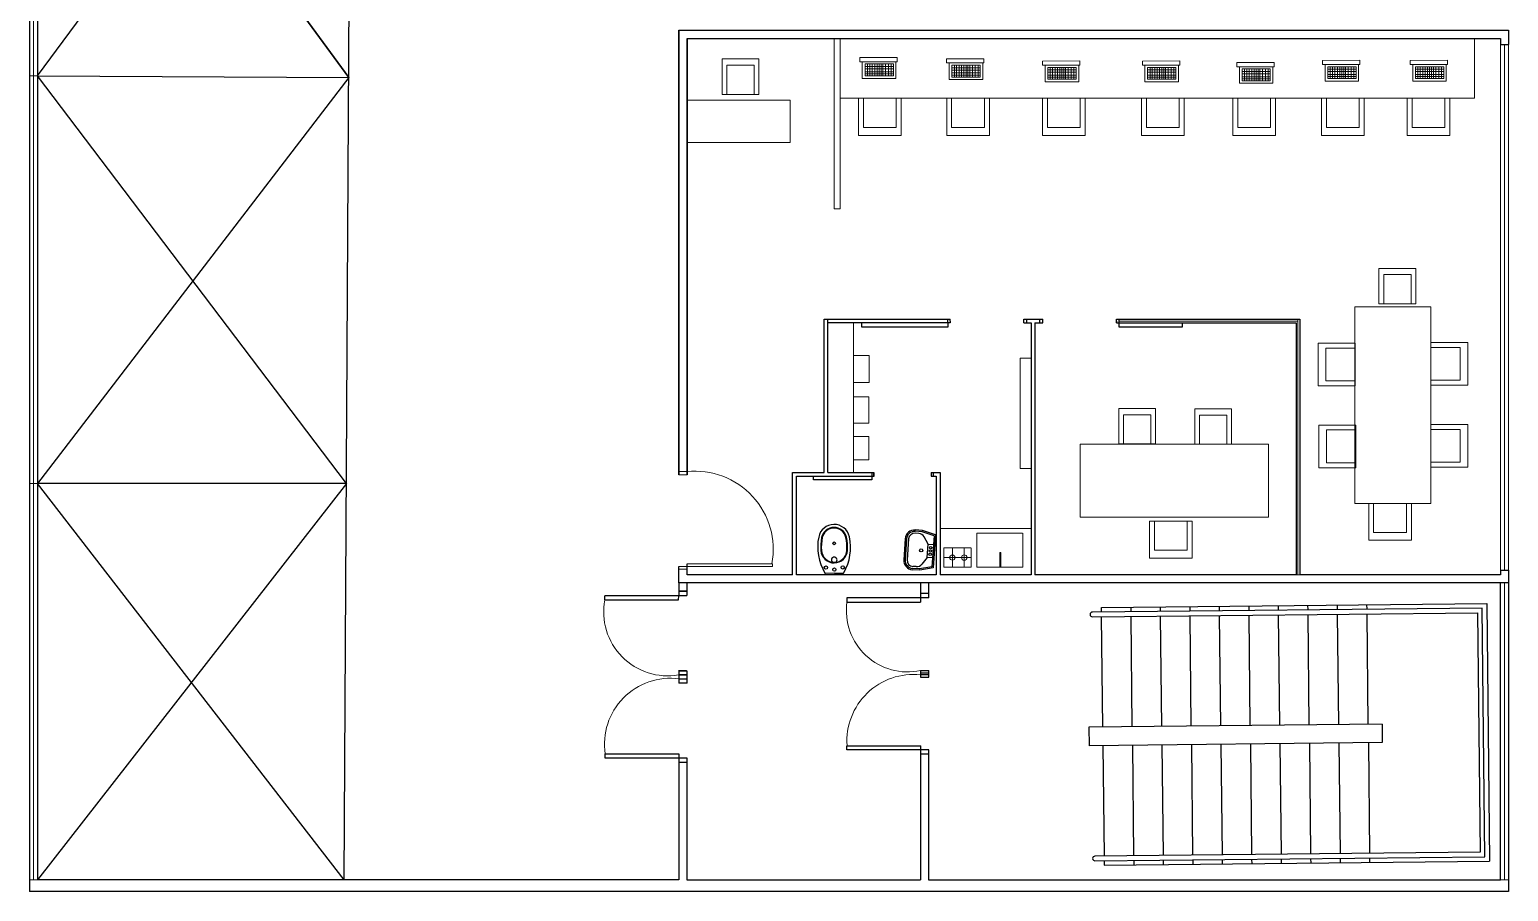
# Model space of a CAD drawing. Header units: metres. Extents: x 325024 to 7190115, y 7391967 to 10157759.
# Drawn here: x 326693.73 to 326709.77, y 7393230.54 to 7393239.9 of the extents above; entities that cross this region are included whole.
import ezdxf

# ---------------------------------------------------------------- set-up
doc = ezdxf.new("R2010")
doc.units = ezdxf.units.M
for name, color, linetype in [('Alvenaria', 6, 'Continuous'), ('Corrimão', 1, 'Continuous'), ('HIDRAULICA', 3, 'Continuous'), ('PECAS', 2, 'Continuous')]:
    doc.layers.add(name, color=color, linetype=linetype)
for name, color, linetype, lineweight in [('ESQUADRIA', 2, 'Continuous', 15), ('linagrossa', 7, 'Continuous', 25), ('MÓVEIS', 7, 'Continuous', 13), ('PISO', 254, 'Continuous', 9), ('VIDRO', 4, 'Continuous', 15)]:
    doc.layers.add(name, color=color, linetype=linetype, lineweight=lineweight)

# ---------------------------------------------------------------- blocks, each defined once
blk = doc.blocks.new('new block.dwg vaso sanitario')
at = {"layer": 'PECAS', "color": 0}
for q in [(0, 95.742742), (0, -95.742742)]:
    blk.add_line((0, 0), q, dxfattribs=at)
for centre, radius in [((40.000002, 0), 17.500001), ((62.500003, 91.500003), 17.500001), ((325.000014, 0), 15.000001), ((62.500003, -91.500004), 17.500001)]:
    blk.add_circle(centre, radius, dxfattribs=at)
for centre, radius, start, end in [((281.877309, -367.965429), 546.302538, 78.038978, 120.612911), ((359.829176, 0), 170.170846, 0, 78.038978), ((7.500001, 95.742742), 7.5, 120.612911, 180), ((257.500011, 0), 145.000006, 94.115245, 180), ((257.500011, 0), 145.000006, 180, 265.884755), ((257.500011, 0), 138.500006, 94.115245, 180), ((257.500011, 0), 138.500006, 180, 265.884755), ((145.000006, 0), 30.000001, 213.541951, 146.458049), ((282.97582, -354.084727), 500.00002, 77.754014, 94.115245), ((282.97582, -354.084727), 493.50002, 77.754014, 94.115245), ((359.829176, 0), 131.170844, 0, 77.754014), ((359.829176, 0), 131.170844, 282.245986, 0), ((359.829176, 0), 137.670844, 0, 77.754014), ((359.829176, 0), 137.670844, 282.245986, 0), ((359.829176, 0), 170.170846, 281.961022, 0), ((7.500001, -95.742742), 7.5, 180, 239.387089), ((281.877309, 367.965428), 546.302538, 239.387089, 281.961022), ((282.97582, 354.084726), 500.00002, 265.884755, 282.245986), ((282.97582, 354.084726), 493.50002, 265.884755, 282.245986)]:
    blk.add_arc(centre, radius, start, end, dxfattribs=at)
blk = doc.blocks.new('Escada Emergência')
at = {"layer": 'Alvenaria'}
for p, q in [((-4.18, -0.05), (-4.18, 0)), ((-4.18, 0), (0, 0)), ((-3.86, -0.05), (-3.86, 0)), ((-3.54, -0.05), (-3.54, 0)), ((-3.22, -0.05), (-3.22, 0)), ((-2.9, -0.05), (-2.9, 0)), ((-2.58, -0.05), (-2.58, 0)), ((-2.26, -0.05), (-2.26, 0)), ((-1.94, -0.05), (-1.94, 0)), ((-1.62, -0.05), (-1.62, 0)), ((-1.3, -0.05), (-1.3, 0)), ((0, -2.8), (0, 0)), ((-4.18, -1.3), (-4.18, -0.1)), ((-3.86, -1.3), (-3.86, -0.1)), ((-3.54, -1.3), (-3.54, -0.1)), ((-3.22, -1.3), (-3.22, -0.1)), ((-2.9, -1.3), (-2.9, -0.1)), ((-2.58, -1.3), (-2.58, -0.1)), ((-2.26, -1.3), (-2.26, -0.1)), ((-1.94, -1.3), (-1.94, -0.1)), ((-1.62, -1.3), (-1.62, -0.1)), ((-1.3, -1.3), (-1.3, -0.1)), ((-1.15, -1.3), (-4.33, -1.3)), ((-4.33, -1.5), (-4.33, -1.3)), ((-1.15, -1.5), (-1.15, -1.3)), ((-1.15, -1.5), (-4.33, -1.5)), ((-4.18, -1.5), (-4.18, -2.7)), ((-3.86, -1.5), (-3.86, -2.7)), ((-3.54, -1.5), (-3.54, -2.7)), ((-3.22, -1.5), (-3.22, -2.7)), ((-2.9, -1.5), (-2.9, -2.7)), ((-2.58, -1.5), (-2.58, -2.7)), ((-2.26, -1.5), (-2.26, -2.7)), ((-1.94, -1.5), (-1.94, -2.7)), ((-1.62, -1.5), (-1.62, -2.7)), ((-1.3, -1.5), (-1.3, -2.7)), ((-4.18, -2.75), (-4.18, -2.8)), ((-4.18, -2.8), (0, -2.8)), ((-3.86, -2.75), (-3.86, -2.8)), ((-3.54, -2.75), (-3.54, -2.8)), ((-3.22, -2.75), (-3.22, -2.8)), ((-2.9, -2.75), (-2.9, -2.8)), ((-2.58, -2.75), (-2.58, -2.8)), ((-2.26, -2.75), (-2.26, -2.8)), ((-1.94, -2.75), (-1.94, -2.8)), ((-1.62, -2.75), (-1.62, -2.8)), ((-1.3, -2.75), (-1.3, -2.8))]:
    blk.add_line(p, q, dxfattribs=at)
at = {"layer": 'Corrimão'}
blk.add_lwpolyline([(-4.28, -0.05), (-0.05, -0.05), (-0.05, -2.75), (-4.28, -2.75, -1), (-4.28, -2.7), (-0.1, -2.7), (-0.1, -0.1), (-4.28, -0.1, -1)], format="xyb", close=True, dxfattribs=at)
blk = doc.blocks.new('pia de banheiro')
at = {"layer": 'HIDRAULICA', "color": 0}
for p, q in [((-1167.941, -47.098), (-1167.741, -47.048)), ((-1167.941, -47.598), (-1167.941, -47.098)), ((-1167.921, -47.113), (-1167.736, -47.067)), ((-1167.921, -47.582), (-1167.921, -47.113)), ((-1167.841, -47.248), (-1167.767, -47.141)), ((-1167.741, -47.048), (-1167.632, -47.048)), ((-1167.741, -47.068), (-1167.632, -47.068)), ((-1167.685, -47.098), (-1167.632, -47.098)), ((-1167.921, -47.248), (-1167.841, -47.248)), ((-1167.841, -47.248), (-1167.841, -47.448)), ((-1167.541, -47.506), (-1167.541, -47.189)), ((-1167.511, -47.506), (-1167.511, -47.189)), ((-1167.491, -47.506), (-1167.491, -47.189)), ((-1167.941, -47.598), (-1167.741, -47.648)), ((-1167.841, -47.448), (-1167.921, -47.448)), ((-1167.921, -47.582), (-1167.736, -47.628)), ((-1167.841, -47.448), (-1167.771, -47.553)), ((-1167.687, -47.598), (-1167.632, -47.598)), ((-1167.741, -47.628), (-1167.632, -47.628)), ((-1167.741, -47.648), (-1167.632, -47.648))]:
    blk.add_line(p, q, dxfattribs=at)
for centre, radius in [((-1167.881, -47.348), 0.0195), ((-1167.881, -47.298), 0.0183), ((-1167.881, -47.398), 0.0182), ((-1167.741, -47.348), 0.0234)]:
    blk.add_circle(centre, radius, dxfattribs=at)
for centre, radius, start, end in [((-1167.685, -47.198), 0.1, 90, 145.2405), ((-1167.632, -47.189), 0.141, 0, 90), ((-1167.632, -47.189), 0.121, 0, 90), ((-1167.632, -47.189), 0.0914, 0, 90), ((-1167.687, -47.498), 0.1, 213.7272, 270), ((-1167.632, -47.506), 0.0914, 270, 0), ((-1167.632, -47.506), 0.121, 270, 0), ((-1167.632, -47.506), 0.141, 270, 0)]:
    blk.add_arc(centre, radius, start, end, dxfattribs=at)

msp = doc.modelspace()

# ---------------------------------------------------------------- linework, layer by layer
at = {"layer": 'ESQUADRIA'}
for centre, radius, start, end in [((326700.95, 7393234.254), 0.848, 349.3824, 95.9696), ((326700.653, 7393233.575), 0.695, 169.2345, 279.686), ((326703.255, 7393233.587), 0.664, 171.9403, 282.2077), ((326700.681, 7393232.14), 0.714, 82.3909, 188.6886), ((326703.32, 7393232.173), 0.723, 83.9553, 183.9933)]:
    msp.add_arc(centre, radius, start, end, dxfattribs=at)
at = {"layer": 'linagrossa'}
for p, q in [((326693.729, 7393273.291), (326693.729, 7393230.54)), ((326693.816, 7393273.203), (326693.816, 7393230.664)), ((326693.816, 7393264.608), (326693.816, 7393239.394)), ((326693.816, 7393239.394), (326697.214, 7393243.999)), ((326697.191, 7393239.376), (326693.816, 7393243.999)), ((326693.816, 7393243.999), (326697.191, 7393239.376)), ((326697.143, 7393230.664), (326697.214, 7393243.533)), ((326700.775, 7393239.889), (326709.775, 7393239.889)), ((326700.775, 7393235.062), (326700.775, 7393239.889)), ((326700.775, 7393239.889), (326700.775, 7393235.062)), ((326709.775, 7393239.889), (326709.775, 7393239.734)), ((326700.862, 7393239.801), (326709.687, 7393239.801)), ((326700.862, 7393235.062), (326700.862, 7393239.801)), ((326700.862, 7393239.801), (326700.862, 7393235.062)), ((326709.687, 7393239.801), (326709.687, 7393239.734)), ((326709.687, 7393239.734), (326709.775, 7393239.734)), ((326693.816, 7393239.394), (326697.193, 7393239.376)), ((326697.167, 7393234.967), (326693.816, 7393239.394)), ((326697.191, 7393239.376), (326693.816, 7393234.967)), ((326702.349, 7393235.089), (326702.349, 7393236.752)), ((326702.349, 7393236.752), (326703.717, 7393236.752)), ((326702.39, 7393235.089), (326702.39, 7393236.752)), ((326703.717, 7393236.712), (326702.39, 7393236.712)), ((326702.76, 7393236.665), (326702.76, 7393236.712)), ((326703.691, 7393236.665), (326702.76, 7393236.665)), ((326703.691, 7393236.712), (326703.691, 7393236.752)), ((326703.691, 7393236.712), (326703.691, 7393236.665)), ((326703.717, 7393236.732), (326703.717, 7393236.752)), ((326703.717, 7393236.732), (326703.717, 7393236.712)), ((326704.517, 7393236.752), (326704.637, 7393236.752)), ((326704.517, 7393236.712), (326704.517, 7393236.752)), ((326704.517, 7393236.712), (326704.596, 7393236.712)), ((326704.548, 7393236.712), (326704.548, 7393236.752)), ((326704.596, 7393236.712), (326704.596, 7393233.976)), ((326704.637, 7393236.752), (326704.724, 7393236.752)), ((326704.637, 7393236.712), (326704.637, 7393233.976)), ((326704.637, 7393236.712), (326704.724, 7393236.712)), ((326704.69, 7393236.712), (326704.69, 7393236.752)), ((326704.724, 7393236.712), (326704.724, 7393236.752)), ((326705.524, 7393236.752), (326707.511, 7393236.752)), ((326705.524, 7393236.712), (326705.524, 7393236.752)), ((326705.524, 7393236.732), (326705.524, 7393236.732)), ((326705.524, 7393236.732), (326705.524, 7393236.712)), ((326705.524, 7393236.712), (326707.47, 7393236.712)), ((326705.548, 7393236.752), (326705.548, 7393236.712)), ((326705.548, 7393236.712), (326705.548, 7393236.669)), ((326705.548, 7393236.669), (326706.129, 7393236.669)), ((326706.129, 7393236.669), (326706.237, 7393236.669)), ((326706.237, 7393236.669), (326706.237, 7393236.712)), ((326707.47, 7393236.712), (326707.47, 7393233.976)), ((326707.511, 7393236.752), (326707.511, 7393233.976)), ((326702.008, 7393233.976), (326702.008, 7393235.089)), ((326702.008, 7393235.089), (326702.349, 7393235.089)), ((326702.049, 7393233.976), (326702.049, 7393235.048)), ((326702.049, 7393235.048), (326702.711, 7393235.048)), ((326702.235, 7393235.008), (326702.235, 7393235.048)), ((326702.868, 7393235.008), (326702.235, 7393235.008)), ((326702.39, 7393235.089), (326702.711, 7393235.089)), ((326702.711, 7393235.089), (326702.89, 7393235.089)), ((326702.711, 7393235.048), (326702.892, 7393235.048)), ((326702.868, 7393235.089), (326702.868, 7393235.048)), ((326702.868, 7393235.048), (326702.868, 7393235.008)), ((326702.89, 7393235.048), (326702.89, 7393235.089)), ((326702.89, 7393235.089), (326702.89, 7393235.048)), ((326703.511, 7393235.089), (326703.608, 7393235.089)), ((326703.511, 7393235.089), (326703.511, 7393235.048)), ((326703.511, 7393235.048), (326703.567, 7393235.048)), ((326703.532, 7393235.089), (326703.532, 7393235.048)), ((326703.567, 7393235.048), (326703.567, 7393233.976)), ((326703.608, 7393235.089), (326703.608, 7393233.976)), ((326697.167, 7393234.967), (326693.816, 7393234.967)), ((326697.167, 7393234.967), (326693.816, 7393230.664)), ((326697.143, 7393230.664), (326693.816, 7393234.967)), ((326700.775, 7393233.889), (326700.775, 7393234.068)), ((326700.862, 7393233.976), (326700.862, 7393234.097)), ((326700.773, 7393233.894), (326700.773, 7393233.75)), ((326709.775, 7393233.889), (326700.775, 7393233.889)), ((326700.861, 7393233.894), (326700.861, 7393233.752)), ((326702.008, 7393233.976), (326700.862, 7393233.976)), ((326703.567, 7393233.976), (326702.049, 7393233.976)), ((326703.396, 7393233.894), (326703.396, 7393233.68)), ((326703.483, 7393233.894), (326703.483, 7393233.726)), ((326704.596, 7393233.976), (326703.608, 7393233.976)), ((326707.47, 7393233.976), (326704.637, 7393233.976)), ((326709.687, 7393233.976), (326707.511, 7393233.976)), ((326709.687, 7393234.028), (326709.775, 7393234.028)), ((326709.687, 7393234.028), (326709.687, 7393233.976)), ((326709.687, 7393230.664), (326709.687, 7393233.889)), ((326709.775, 7393234.028), (326709.775, 7393233.889)), ((326709.775, 7393233.889), (326709.775, 7393230.705)), ((326700.769, 7393233.75), (326699.969, 7393233.75)), ((326699.969, 7393233.705), (326699.969, 7393233.75)), ((326700.857, 7393233.798), (326700.769, 7393233.798)), ((326700.857, 7393233.75), (326700.769, 7393233.75)), ((326700.769, 7393233.705), (326700.773, 7393233.75)), ((326700.773, 7393233.799), (326700.861, 7393233.799)), ((326700.773, 7393233.752), (326700.861, 7393233.752)), ((326703.397, 7393233.726), (326702.597, 7393233.726)), ((326702.597, 7393233.726), (326702.597, 7393233.68)), ((326703.485, 7393233.774), (326703.397, 7393233.774)), ((326703.485, 7393233.726), (326703.397, 7393233.726)), ((326699.969, 7393233.705), (326700.769, 7393233.705)), ((326702.597, 7393233.68), (326703.397, 7393233.68)), ((326700.857, 7393232.935), (326700.769, 7393232.935)), ((326700.773, 7393232.936), (326700.773, 7393232.848)), ((326700.773, 7393232.936), (326700.861, 7393232.936)), ((326700.861, 7393232.936), (326700.861, 7393232.802)), ((326703.396, 7393232.938), (326703.396, 7393232.892)), ((326703.398, 7393232.938), (326703.486, 7393232.938)), ((326703.483, 7393232.938), (326703.483, 7393232.865)), ((326700.769, 7393232.89), (326700.857, 7393232.89)), ((326700.861, 7393232.891), (326700.773, 7393232.891)), ((326700.773, 7393232.847), (326700.773, 7393232.802)), ((326700.775, 7393232.847), (326700.863, 7393232.847)), ((326700.863, 7393232.802), (326700.775, 7393232.802)), ((326703.396, 7393232.892), (326703.396, 7393232.865)), ((326703.485, 7393232.91), (326703.397, 7393232.91)), ((326703.397, 7393232.865), (326703.485, 7393232.865)), ((326703.486, 7393232.892), (326703.398, 7393232.892)), ((326702.598, 7393232.077), (326702.598, 7393232.122)), ((326702.598, 7393232.122), (326703.398, 7393232.122)), ((326703.396, 7393232.122), (326703.396, 7393230.664)), ((326699.975, 7393231.986), (326699.975, 7393232.032)), ((326699.975, 7393232.032), (326700.775, 7393232.032)), ((326700.775, 7393231.986), (326699.975, 7393231.986)), ((326700.773, 7393232.032), (326700.773, 7393230.664)), ((326700.863, 7393231.986), (326700.775, 7393231.986)), ((326700.861, 7393231.986), (326700.861, 7393230.664)), ((326703.398, 7393232.077), (326702.598, 7393232.077)), ((326703.486, 7393232.077), (326703.398, 7393232.077)), ((326703.486, 7393232.029), (326703.398, 7393232.029)), ((326703.483, 7393232.077), (326703.483, 7393230.664)), ((326700.863, 7393231.939), (326700.775, 7393231.939)), ((326709.775, 7393230.705), (326709.775, 7393230.54)), ((326709.775, 7393230.54), (326693.729, 7393230.54)), ((326700.773, 7393230.664), (326693.816, 7393230.664)), ((326700.861, 7393230.664), (326703.396, 7393230.664)), ((326703.483, 7393230.664), (326709.687, 7393230.664))]:
    msp.add_line(p, q, dxfattribs=at)
at = {"layer": 'PISO'}
for p, q in [((326702.525, 7393239.15), (326702.525, 7393239.801)), ((326709.407, 7393239.801), (326709.407, 7393239.15)), ((326703.142, 7393239.594), (326702.737, 7393239.592)), ((326702.737, 7393239.548), (326702.737, 7393239.592)), ((326702.737, 7393239.548), (326703.142, 7393239.548)), ((326702.764, 7393239.548), (326702.764, 7393239.367)), ((326703.101, 7393239.524), (326702.794, 7393239.524)), ((326702.794, 7393239.524), (326702.794, 7393239.395)), ((326702.821, 7393239.524), (326702.821, 7393239.395)), ((326702.844, 7393239.395), (326702.844, 7393239.524)), ((326702.872, 7393239.524), (326702.872, 7393239.395)), ((326702.899, 7393239.395), (326702.899, 7393239.524)), ((326702.924, 7393239.524), (326702.924, 7393239.395)), ((326702.947, 7393239.395), (326702.947, 7393239.524)), ((326702.968, 7393239.395), (326702.968, 7393239.524)), ((326702.987, 7393239.395), (326702.987, 7393239.524)), ((326703.015, 7393239.395), (326703.015, 7393239.524)), ((326703.048, 7393239.395), (326703.048, 7393239.524)), ((326703.077, 7393239.395), (326703.077, 7393239.524)), ((326703.101, 7393239.395), (326703.101, 7393239.524)), ((326703.128, 7393239.367), (326703.128, 7393239.548)), ((326703.142, 7393239.548), (326703.142, 7393239.594)), ((326704.084, 7393239.58), (326703.679, 7393239.578)), ((326703.679, 7393239.534), (326703.679, 7393239.578)), ((326703.679, 7393239.534), (326704.084, 7393239.534)), ((326703.707, 7393239.534), (326703.707, 7393239.353)), ((326704.043, 7393239.51), (326703.736, 7393239.51)), ((326703.736, 7393239.51), (326703.736, 7393239.381)), ((326703.763, 7393239.51), (326703.763, 7393239.381)), ((326703.787, 7393239.381), (326703.787, 7393239.51)), ((326703.815, 7393239.51), (326703.815, 7393239.381)), ((326703.842, 7393239.381), (326703.842, 7393239.51)), ((326703.867, 7393239.51), (326703.867, 7393239.381)), ((326703.89, 7393239.381), (326703.89, 7393239.51)), ((326703.91, 7393239.381), (326703.91, 7393239.51)), ((326703.93, 7393239.381), (326703.93, 7393239.51)), ((326703.958, 7393239.381), (326703.958, 7393239.51)), ((326703.99, 7393239.381), (326703.99, 7393239.51)), ((326704.02, 7393239.381), (326704.02, 7393239.51)), ((326704.043, 7393239.381), (326704.043, 7393239.51)), ((326704.071, 7393239.353), (326704.071, 7393239.534)), ((326704.084, 7393239.534), (326704.084, 7393239.58)), ((326705.125, 7393239.556), (326704.72, 7393239.554)), ((326704.72, 7393239.51), (326704.72, 7393239.554)), ((326704.72, 7393239.51), (326705.125, 7393239.51)), ((326704.748, 7393239.51), (326704.748, 7393239.329)), ((326705.112, 7393239.329), (326705.112, 7393239.51)), ((326705.125, 7393239.51), (326705.125, 7393239.556)), ((326706.208, 7393239.556), (326705.803, 7393239.554)), ((326705.803, 7393239.51), (326705.803, 7393239.554)), ((326705.803, 7393239.51), (326706.208, 7393239.51)), ((326705.83, 7393239.51), (326705.83, 7393239.329)), ((326706.194, 7393239.329), (326706.194, 7393239.51)), ((326706.208, 7393239.51), (326706.208, 7393239.556)), ((326707.232, 7393239.539), (326706.827, 7393239.538)), ((326706.827, 7393239.493), (326706.827, 7393239.538)), ((326707.232, 7393239.493), (326707.232, 7393239.539)), ((326708.163, 7393239.563), (326707.757, 7393239.562)), ((326707.757, 7393239.517), (326707.757, 7393239.562)), ((326707.757, 7393239.517), (326708.163, 7393239.517)), ((326707.785, 7393239.517), (326707.785, 7393239.337)), ((326708.149, 7393239.337), (326708.149, 7393239.517)), ((326708.163, 7393239.517), (326708.163, 7393239.563)), ((326709.114, 7393239.563), (326708.709, 7393239.562)), ((326708.709, 7393239.517), (326708.709, 7393239.562)), ((326708.709, 7393239.517), (326709.114, 7393239.517)), ((326708.737, 7393239.517), (326708.737, 7393239.337)), ((326709.101, 7393239.337), (326709.101, 7393239.517)), ((326709.114, 7393239.517), (326709.114, 7393239.563)), ((326702.764, 7393239.367), (326703.128, 7393239.367)), ((326703.101, 7393239.496), (326702.794, 7393239.496)), ((326702.794, 7393239.471), (326703.101, 7393239.471)), ((326703.101, 7393239.439), (326702.794, 7393239.439)), ((326702.794, 7393239.416), (326703.101, 7393239.416)), ((326702.794, 7393239.395), (326703.101, 7393239.395)), ((326703.707, 7393239.353), (326704.071, 7393239.353)), ((326704.043, 7393239.482), (326703.736, 7393239.482)), ((326703.736, 7393239.457), (326704.043, 7393239.457)), ((326704.043, 7393239.425), (326703.736, 7393239.425)), ((326703.736, 7393239.402), (326704.043, 7393239.402)), ((326703.736, 7393239.381), (326704.043, 7393239.381)), ((326705.084, 7393239.486), (326704.777, 7393239.486)), ((326704.777, 7393239.486), (326704.777, 7393239.357)), ((326705.084, 7393239.458), (326704.777, 7393239.458)), ((326704.777, 7393239.433), (326705.084, 7393239.433)), ((326705.084, 7393239.401), (326704.777, 7393239.401)), ((326704.777, 7393239.378), (326705.084, 7393239.378)), ((326704.777, 7393239.357), (326705.084, 7393239.357)), ((326704.804, 7393239.486), (326704.804, 7393239.357)), ((326704.828, 7393239.357), (326704.828, 7393239.486)), ((326704.855, 7393239.486), (326704.855, 7393239.357)), ((326704.882, 7393239.357), (326704.882, 7393239.486)), ((326704.908, 7393239.486), (326704.908, 7393239.357)), ((326704.93, 7393239.357), (326704.93, 7393239.486)), ((326704.951, 7393239.357), (326704.951, 7393239.486)), ((326704.97, 7393239.357), (326704.97, 7393239.486)), ((326704.998, 7393239.357), (326704.998, 7393239.486)), ((326705.031, 7393239.357), (326705.031, 7393239.486)), ((326705.06, 7393239.357), (326705.06, 7393239.486)), ((326705.084, 7393239.357), (326705.084, 7393239.486)), ((326706.167, 7393239.486), (326705.86, 7393239.486)), ((326705.86, 7393239.486), (326705.86, 7393239.357)), ((326706.167, 7393239.458), (326705.86, 7393239.458)), ((326705.86, 7393239.433), (326706.167, 7393239.433)), ((326706.167, 7393239.401), (326705.86, 7393239.401)), ((326705.86, 7393239.378), (326706.167, 7393239.378)), ((326705.86, 7393239.357), (326706.167, 7393239.357)), ((326705.887, 7393239.486), (326705.887, 7393239.357)), ((326705.91, 7393239.357), (326705.91, 7393239.486)), ((326705.938, 7393239.486), (326705.938, 7393239.357)), ((326705.965, 7393239.357), (326705.965, 7393239.486)), ((326705.99, 7393239.486), (326705.99, 7393239.357)), ((326706.013, 7393239.357), (326706.013, 7393239.486)), ((326706.034, 7393239.357), (326706.034, 7393239.486)), ((326706.053, 7393239.357), (326706.053, 7393239.486)), ((326706.081, 7393239.357), (326706.081, 7393239.486)), ((326706.114, 7393239.357), (326706.114, 7393239.486)), ((326706.143, 7393239.357), (326706.143, 7393239.486)), ((326706.167, 7393239.357), (326706.167, 7393239.486)), ((326706.827, 7393239.493), (326707.232, 7393239.493)), ((326706.855, 7393239.493), (326706.855, 7393239.313)), ((326707.191, 7393239.469), (326706.884, 7393239.469)), ((326706.884, 7393239.469), (326706.884, 7393239.341)), ((326707.191, 7393239.442), (326706.884, 7393239.442)), ((326706.884, 7393239.416), (326707.191, 7393239.416)), ((326707.191, 7393239.385), (326706.884, 7393239.385)), ((326706.884, 7393239.362), (326707.191, 7393239.362)), ((326706.884, 7393239.341), (326707.191, 7393239.341)), ((326706.911, 7393239.469), (326706.911, 7393239.341)), ((326706.935, 7393239.341), (326706.935, 7393239.469)), ((326706.962, 7393239.469), (326706.962, 7393239.341)), ((326706.989, 7393239.341), (326706.989, 7393239.469)), ((326707.015, 7393239.469), (326707.015, 7393239.341)), ((326707.038, 7393239.341), (326707.038, 7393239.469)), ((326707.058, 7393239.341), (326707.058, 7393239.469)), ((326707.078, 7393239.341), (326707.078, 7393239.469)), ((326707.105, 7393239.341), (326707.105, 7393239.469)), ((326707.138, 7393239.341), (326707.138, 7393239.469)), ((326707.167, 7393239.341), (326707.167, 7393239.469)), ((326707.191, 7393239.341), (326707.191, 7393239.469)), ((326707.219, 7393239.313), (326707.219, 7393239.493)), ((326707.785, 7393239.337), (326708.149, 7393239.337)), ((326708.122, 7393239.493), (326707.815, 7393239.493)), ((326707.815, 7393239.493), (326707.815, 7393239.365)), ((326708.122, 7393239.466), (326707.815, 7393239.466)), ((326707.815, 7393239.44), (326708.122, 7393239.44)), ((326708.122, 7393239.409), (326707.815, 7393239.409)), ((326707.815, 7393239.386), (326708.122, 7393239.386)), ((326707.815, 7393239.365), (326708.122, 7393239.365)), ((326707.842, 7393239.493), (326707.842, 7393239.365)), ((326707.865, 7393239.365), (326707.865, 7393239.493)), ((326707.893, 7393239.493), (326707.893, 7393239.365)), ((326707.92, 7393239.365), (326707.92, 7393239.493)), ((326707.945, 7393239.493), (326707.945, 7393239.365)), ((326707.968, 7393239.365), (326707.968, 7393239.493)), ((326707.989, 7393239.365), (326707.989, 7393239.493)), ((326708.008, 7393239.365), (326708.008, 7393239.493)), ((326708.036, 7393239.365), (326708.036, 7393239.493)), ((326708.069, 7393239.365), (326708.069, 7393239.493)), ((326708.098, 7393239.365), (326708.098, 7393239.493)), ((326708.122, 7393239.365), (326708.122, 7393239.493)), ((326708.737, 7393239.337), (326709.101, 7393239.337)), ((326709.073, 7393239.493), (326708.766, 7393239.493)), ((326708.766, 7393239.493), (326708.766, 7393239.365)), ((326709.073, 7393239.466), (326708.766, 7393239.466)), ((326708.766, 7393239.44), (326709.073, 7393239.44)), ((326709.073, 7393239.409), (326708.766, 7393239.409)), ((326708.766, 7393239.386), (326709.073, 7393239.386)), ((326708.766, 7393239.365), (326709.073, 7393239.365)), ((326708.793, 7393239.493), (326708.793, 7393239.365)), ((326708.817, 7393239.365), (326708.817, 7393239.493)), ((326708.845, 7393239.493), (326708.845, 7393239.365)), ((326708.872, 7393239.365), (326708.872, 7393239.493)), ((326708.897, 7393239.493), (326708.897, 7393239.365)), ((326708.92, 7393239.365), (326708.92, 7393239.493)), ((326708.94, 7393239.365), (326708.94, 7393239.493)), ((326708.96, 7393239.365), (326708.96, 7393239.493)), ((326708.988, 7393239.365), (326708.988, 7393239.493)), ((326709.02, 7393239.365), (326709.02, 7393239.493)), ((326709.05, 7393239.365), (326709.05, 7393239.493)), ((326709.073, 7393239.365), (326709.073, 7393239.493)), ((326704.748, 7393239.329), (326705.112, 7393239.329)), ((326705.83, 7393239.329), (326706.194, 7393239.329)), ((326706.855, 7393239.313), (326707.219, 7393239.313)), ((326709.407, 7393239.15), (326702.525, 7393239.15)), ((326700.775, 7393235.097), (326700.862, 7393235.097)), ((326700.775, 7393235.062), (326700.862, 7393235.062)), ((326703.608, 7393234.481), (326704.596, 7393234.481)), ((326704.501, 7393234.428), (326704.005, 7393234.428)), ((326704.005, 7393234.428), (326704.005, 7393234.059)), ((326704.505, 7393234.059), (326704.505, 7393234.428)), ((326703.941, 7393234.27), (326703.65, 7393234.27)), ((326703.65, 7393234.27), (326703.65, 7393234.06)), ((326703.741, 7393234.06), (326703.741, 7393234.27)), ((326703.87, 7393234.06), (326703.87, 7393234.27)), ((326703.945, 7393234.06), (326703.945, 7393234.27)), ((326704.255, 7393234.059), (326704.255, 7393234.218)), ((326704.255, 7393234.218), (326704.268, 7393234.218)), ((326704.268, 7393234.218), (326704.268, 7393234.059)), ((326700.775, 7393234.068), (326700.862, 7393234.068)), ((326701.789, 7393234.097), (326700.862, 7393234.097)), ((326700.862, 7393234.068), (326701.789, 7393234.068)), ((326701.789, 7393234.068), (326701.789, 7393234.097)), ((326703.945, 7393234.165), (326703.65, 7393234.165)), ((326703.65, 7393234.06), (326703.945, 7393234.06)), ((326704.005, 7393234.059), (326704.505, 7393234.059)), ((326700.775, 7393234.038), (326700.862, 7393234.038))]:
    msp.add_line(p, q, dxfattribs=at)
for points in [[(326701.642, 7393239.193), (326701.642, 7393239.578), (326701.243, 7393239.578), (326701.243, 7393239.193)], [(326701.294, 7393239.193), (326701.294, 7393239.51), (326701.591, 7393239.51), (326701.591, 7393239.193)], [(326701.98, 7393239.13), (326701.98, 7393238.669), (326700.862, 7393238.669), (326700.862, 7393239.13)], [(326703.185, 7393239.15), (326703.185, 7393238.748), (326702.722, 7393238.748), (326702.722, 7393239.15)], [(326702.776, 7393239.15), (326702.776, 7393238.832), (326703.131, 7393238.832), (326703.131, 7393239.15)], [(326704.143, 7393239.15), (326704.143, 7393238.748), (326703.68, 7393238.748), (326703.68, 7393239.15)], [(326703.733, 7393239.15), (326703.733, 7393238.832), (326704.089, 7393238.832), (326704.089, 7393239.15)], [(326705.182, 7393239.15), (326705.182, 7393238.748), (326704.719, 7393238.748), (326704.719, 7393239.15)], [(326704.772, 7393239.15), (326704.772, 7393238.832), (326705.128, 7393238.832), (326705.128, 7393239.15)], [(326706.257, 7393239.15), (326706.257, 7393238.748), (326705.794, 7393238.748), (326705.794, 7393239.15)], [(326705.847, 7393239.15), (326705.847, 7393238.832), (326706.203, 7393238.832), (326706.203, 7393239.15)], [(326707.248, 7393239.15), (326707.248, 7393238.748), (326706.784, 7393238.748), (326706.784, 7393239.15)], [(326706.838, 7393239.15), (326706.838, 7393238.832), (326707.193, 7393238.832), (326707.193, 7393239.15)], [(326708.209, 7393239.15), (326708.209, 7393238.748), (326707.745, 7393238.748), (326707.745, 7393239.15)], [(326707.799, 7393239.15), (326707.799, 7393238.832), (326708.154, 7393238.832), (326708.154, 7393239.15)], [(326709.14, 7393239.15), (326709.14, 7393238.748), (326708.677, 7393238.748), (326708.677, 7393239.15)], [(326708.73, 7393239.15), (326708.73, 7393238.832), (326709.086, 7393238.832), (326709.086, 7393239.15)], [(326708.769, 7393236.919), (326708.769, 7393237.304), (326708.37, 7393237.304), (326708.37, 7393236.919)], [(326708.422, 7393236.919), (326708.422, 7393237.236), (326708.718, 7393237.236), (326708.718, 7393236.919)], [(326708.11, 7393234.753), (326708.11, 7393236.885), (326708.932, 7393236.885), (326708.932, 7393234.753)], [(326702.39, 7393235.089), (326702.39, 7393236.712), (326702.67, 7393236.712), (326702.67, 7393235.089)], [(326708.112, 7393236.029), (326707.71, 7393236.029), (326707.71, 7393236.493), (326708.112, 7393236.493)], [(326708.932, 7393236.499), (326709.334, 7393236.499), (326709.334, 7393236.036), (326708.932, 7393236.036)], [(326702.67, 7393236.064), (326702.67, 7393236.359), (326702.839, 7393236.359), (326702.839, 7393236.064)], [(326704.478, 7393235.132), (326704.478, 7393236.329), (326704.596, 7393236.329), (326704.596, 7393235.132)], [(326708.112, 7393236.439), (326707.794, 7393236.439), (326707.794, 7393236.083), (326708.112, 7393236.083)], [(326708.932, 7393236.09), (326709.251, 7393236.09), (326709.251, 7393236.445), (326708.932, 7393236.445)], [(326702.67, 7393235.622), (326702.67, 7393235.91), (326702.836, 7393235.91), (326702.836, 7393235.622)], [(326705.945, 7393235.398), (326705.945, 7393235.783), (326705.546, 7393235.783), (326705.546, 7393235.398)], [(326705.598, 7393235.398), (326705.598, 7393235.715), (326705.894, 7393235.715), (326705.894, 7393235.398)], [(326706.77, 7393235.395), (326706.77, 7393235.78), (326706.371, 7393235.78), (326706.371, 7393235.395)], [(326706.423, 7393235.395), (326706.423, 7393235.712), (326706.719, 7393235.712), (326706.719, 7393235.395)], [(326708.118, 7393235.14), (326707.716, 7393235.14), (326707.716, 7393235.603), (326708.118, 7393235.603)], [(326708.118, 7393235.55), (326707.8, 7393235.55), (326707.8, 7393235.194), (326708.118, 7393235.194)], [(326708.932, 7393235.61), (326709.334, 7393235.61), (326709.334, 7393235.147), (326708.932, 7393235.147)], [(326708.932, 7393235.201), (326709.251, 7393235.201), (326709.251, 7393235.556), (326708.932, 7393235.556)], [(326702.67, 7393235.226), (326702.67, 7393235.477), (326702.834, 7393235.477), (326702.834, 7393235.226)], [(326707.173, 7393234.602), (326707.173, 7393235.395), (326705.129, 7393235.395), (326705.129, 7393234.602)], [(326708.722, 7393234.753), (326708.722, 7393234.352), (326708.259, 7393234.352), (326708.259, 7393234.753)], [(326708.312, 7393234.753), (326708.312, 7393234.435), (326708.668, 7393234.435), (326708.668, 7393234.753)], [(326706.344, 7393234.561), (326706.344, 7393234.159), (326705.881, 7393234.159), (326705.881, 7393234.561)], [(326705.934, 7393234.561), (326705.934, 7393234.243), (326706.29, 7393234.243), (326706.29, 7393234.561)]]:
    msp.add_lwpolyline(points, close=True, dxfattribs=at)
for centre, radius in [((326703.741, 7393234.165), 0.028), ((326703.87, 7393234.165), 0.0294)]:
    msp.add_circle(centre, radius, dxfattribs=at)
at = {"layer": 'VIDRO'}
for p, q in [((326693.729, 7393230.664), (326693.729, 7393243.996)), ((326693.772, 7393243.997), (326693.772, 7393230.664)), ((326693.816, 7393243.999), (326693.816, 7393230.664)), ((326709.687, 7393239.734), (326709.687, 7393234.028)), ((326709.731, 7393234.028), (326709.731, 7393239.734)), ((326709.775, 7393234.028), (326709.775, 7393239.734)), ((326693.816, 7393239.394), (326693.729, 7393239.394)), ((326707.511, 7393236.752), (326705.548, 7393236.752)), ((326705.548, 7393236.752), (326705.548, 7393236.712)), ((326707.49, 7393236.732), (326705.548, 7393236.732)), ((326705.548, 7393236.712), (326707.47, 7393236.712)), ((326707.47, 7393236.712), (326707.47, 7393233.976)), ((326707.49, 7393236.712), (326707.49, 7393236.752)), ((326707.49, 7393233.976), (326707.49, 7393236.712)), ((326707.511, 7393233.976), (326707.511, 7393236.752)), ((326693.816, 7393234.967), (326693.729, 7393234.967)), ((326707.47, 7393233.976), (326707.511, 7393233.976)), ((326709.775, 7393233.889), (326709.687, 7393233.889)), ((326709.687, 7393233.889), (326709.687, 7393230.664)), ((326709.731, 7393233.889), (326709.731, 7393230.664)), ((326709.775, 7393230.664), (326709.775, 7393233.889)), ((326693.816, 7393230.664), (326693.729, 7393230.664)), ((326709.687, 7393230.664), (326709.775, 7393230.664))]:
    msp.add_line(p, q, dxfattribs=at)
msp.add_lwpolyline([(326702.525, 7393239.801), (326702.525, 7393237.95), (326702.46, 7393237.95), (326702.46, 7393239.801)], close=True, dxfattribs=at)

# ---------------------------------------------------------------- block references
at = {"layer": 'Alvenaria', "xscale": -1, "rotation": 180.5973171508901}
msp.add_blockref('Escada Emergência', (326709.569, 7393230.867), dxfattribs=at)
at = {"layer": 'MÓVEIS', "xscale": 0.001000000000000001, "yscale": 0.001000000000000001, "zscale": 0.001000000000000001, "rotation": 90.50756282915698}
msp.add_blockref('new block.dwg vaso sanitario', (326702.461, 7393233.994), dxfattribs=at)
at = {"layer": 'MÓVEIS', "color": 0, "xscale": 0.7210815143997571, "yscale": 0.7210815143997571, "zscale": 0.7210815143997571, "rotation": 175.871279256018}
msp.add_blockref('pia de banheiro', (325861.093, 7393260.814), dxfattribs=at)

doc.saveas('drawing.dxf')
